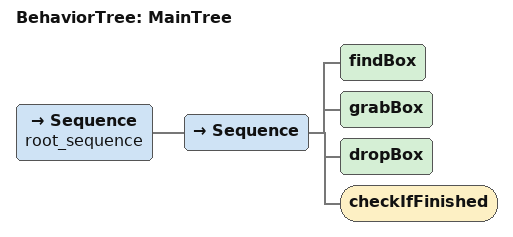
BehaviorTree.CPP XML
<root BTCPP_format="4" >
    <BehaviorTree ID="MainTree">
        <Sequence name="root_sequence">

            <Sequence><findBox/><grabBox/><dropBox/><checkIfFinished/></Sequence>

        </Sequence>
    </BehaviorTree>
</root>
